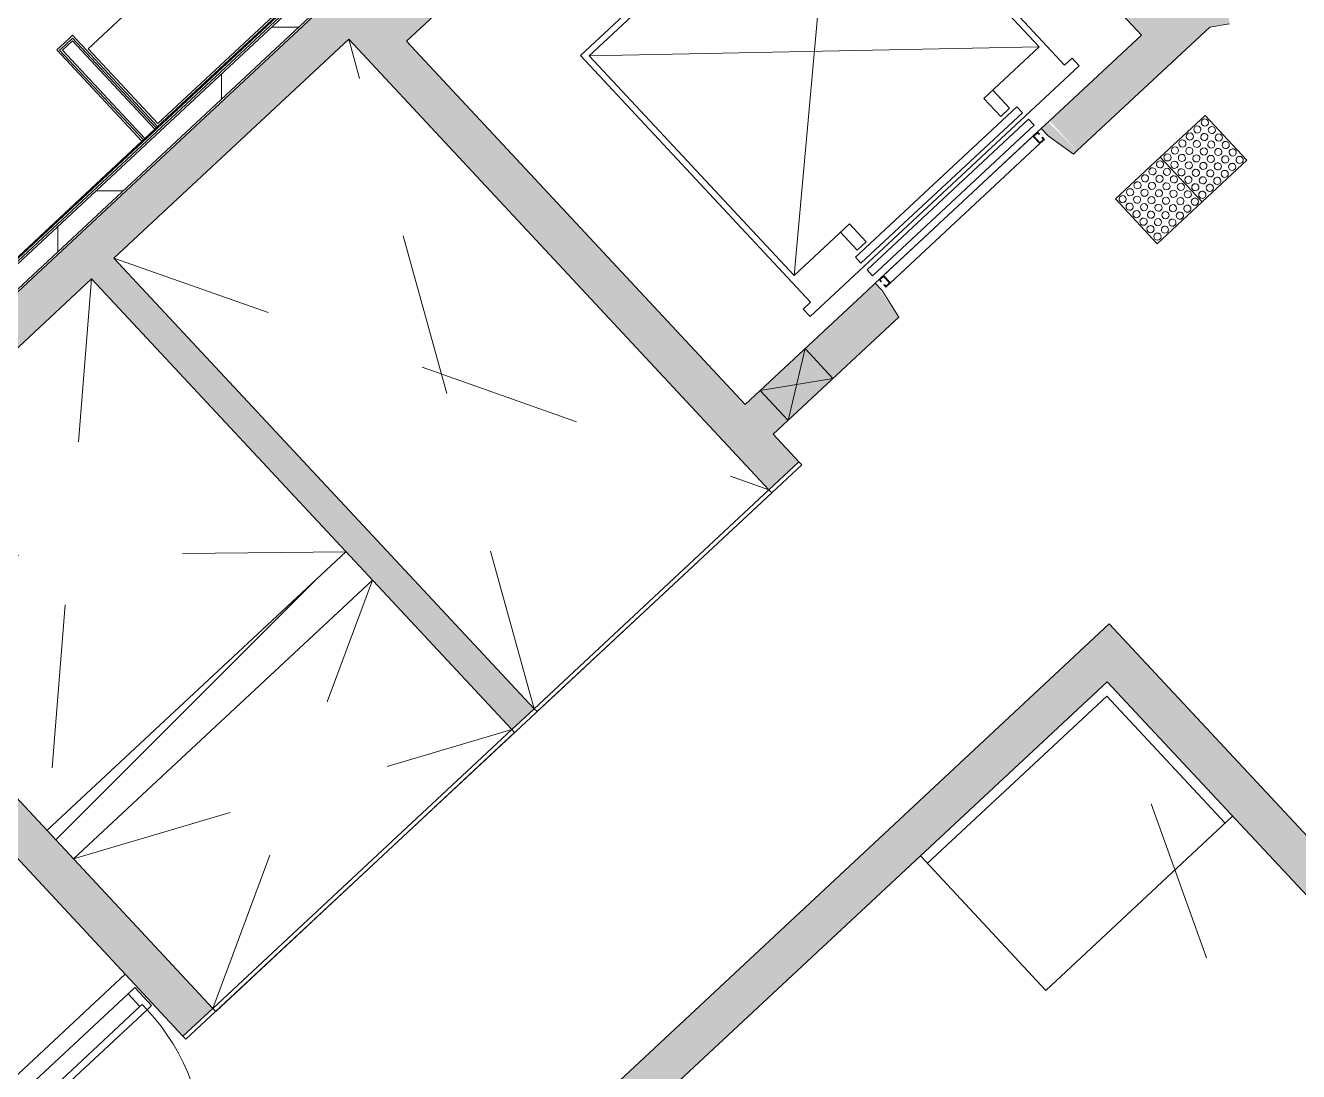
# Model space of a CAD drawing. Header units: millimetres. Extents: x -71377 to 516042, y -145869 to 441446.
# Drawn here: x 255411 to 261640, y 216441 to 221559 of the extents above; entities that cross this region are included whole.
import ezdxf

# ---------------------------------------------------------------- set-up
doc = ezdxf.new("R2010")
doc.units = ezdxf.units.MM
doc.header["$LTSCALE"] = 1000
doc.linetypes.add('_점선_S_', pattern=[1.6, 0.8, -0.8])
doc.linetypes.add('_점선_XS_', pattern=[1.15, 0.6, -0.55])
for name, color, linetype, lineweight in [('_ A-furn _', 6, 'Continuous', 5), ('A-door', 4, 'Continuous', 5), ('A-door-hdln', 8, 'Continuous', 5), ('A-ele-8', 8, 'Continuous', 5), ('A-fnsh', 5, 'Continuous', 5), ('A-fnsh-4', 4, 'Continuous', 5), ('A-furn', 6, 'Continuous', 5), ('A-furn-hdln', 8, '_점선_XS_', 5), ('A-hat', 251, 'Continuous', 5), ('A-insu', 251, 'Continuous', 5), ('A-strs', 7, 'Continuous', 5), ('A_bwall', 3, 'Continuous', 5), ('A_cwall', 2, 'Continuous', 5), ('A_fnsh-4', 4, 'Continuous', 5), ('AA_오픈', 8, '_점선_S_', 5), ('AA_점형블럭', 8, 'Continuous', 5), ('elev', 4, 'Continuous', 5)]:
    doc.layers.add(name, color=color, linetype=linetype, lineweight=lineweight)

# ---------------------------------------------------------------- blocks, each defined once
blk = doc.blocks.new('3D_수납가구 - 실선_ 대각선X-2428848-지반층 배치도')
at = {"layer": '_ A-furn _'}
for p, q in [((0, 1050), (500, 1050)), ((0, 0), (0, 1050)), ((500, 1050), (500, 0)), ((500, 0), (0, 0))]:
    blk.add_line(p, q, dxfattribs=at)
blk = doc.blocks.new('대장2_84A_1층_rvt-4-지반층 배치도')
at = {"layer": 'A-fnsh'}
for p, q in [((-6897.5, -46238.1), (-6118.6, -45511.8)), ((-7327.4, -45804.9), (-7313.5, -45792)), ((-7390.3, -45863.6), (-7376.4, -45850.6)), ((-9618.1, -48775.1), (-6974.3, -46309.7))]:
    blk.add_line(p, q, dxfattribs=at)
at = {"layer": 'A-fnsh-4'}
for p, q in [((-7320.9, -45811.9), (-7369.9, -45857.6)), ((-7314, -45805.4), (-7320.9, -45811.9)), ((-7314, -45805.4), (-6904.4, -46244.6)), ((-7369.9, -45857.6), (-7376.9, -45864.1)), ((-7376.9, -45864.1), (-6967.3, -46303.2))]:
    blk.add_line(p, q, dxfattribs=at)
at = {"layer": 'A-insu'}
blk.add_line((-6960.4, -46296.8), (-6911.4, -46251.1), dxfattribs=at)
at = {"layer": 'A_fnsh-4'}
for p, q in [((-7327.4, -45804.9), (-7376.4, -45850.6)), ((-7314.5, -45818.8), (-7363.5, -45864.5)), ((-7320.5, -45798.5), (-7327.4, -45804.9)), ((-7313.5, -45792), (-7320.5, -45798.5)), ((-7314.5, -45818.8), (-6911.4, -46251.1)), ((-6897.5, -46238.1), (-7313.5, -45792)), ((-7383.4, -45857.1), (-7390.3, -45863.6)), ((-7390.3, -45863.6), (-6974.3, -46309.7)), ((-7376.4, -45850.6), (-7383.4, -45857.1)), ((-7363.5, -45864.5), (-6960.4, -46296.8)), ((-6911.4, -46251.1), (-6904.4, -46244.6)), ((-6904.4, -46244.6), (-6897.5, -46238.1)), ((-6974.3, -46309.7), (-6967.3, -46303.2)), ((-6967.3, -46303.2), (-6960.4, -46296.8))]:
    blk.add_line(p, q, dxfattribs=at)
at = {"layer": 'A-furn', "rotation": 133.0000012484756}
blk.add_blockref('3D_수납가구 - 실선_ 대각선X-2428848-지반층 배치도', (-6129.1, -45507.9), dxfattribs=at)
blk = doc.blocks.new('EV_15인승 - EV_15인승_1060x2100-6900319-지반층 배치도')
at = {"layer": 'A-furn-hdln'}
for p, q in [((1150, 100), (1150, -100)), ((1450, 100), (1450, -100))]:
    blk.add_line(p, q, dxfattribs=at)
at = {"layer": 'elev'}
for p, q in [((1450, 100), (1150, -100)), ((1450, -100), (1150, 100)), ((-405, -65), (-405, -50)), ((-405, -50), (-375, -50)), ((-378, -53), (-402, -53)), ((-402, -53), (-402, -65)), ((-378, -97), (-378, -53)), ((-375, -50), (625, -50)), ((-375, -50), (-375, -100)), ((625, -50), (655, -50)), ((625, -50), (625, -100)), ((652, -53), (628, -53)), ((628, -53), (628, -97)), ((652, -65), (652, -53)), ((655, -50), (655, -65)), ((-402, -65), (-405, -65)), ((-405, -100), (-405, -85)), ((-405, -85), (-402, -85)), ((-375, -100), (-405, -100)), ((-402, -85), (-402, -97)), ((-402, -97), (-378, -97)), ((-375, -100), (625, -100)), ((655, -100), (625, -100)), ((628, -97), (652, -97)), ((655, -65), (652, -65)), ((652, -97), (652, -85)), ((652, -85), (655, -85)), ((655, -85), (655, -100)), ((665, -135), (-415, -135)), ((-415, -135), (-415, -175)), ((-415, -175), (665, -175)), ((665, -175), (665, -135)), ((1025, -198), (-775, -198)), ((-775, -198), (-775, -248)), ((-775, -248), (-725, -248)), ((-725, -248), (-725, -1898)), ((665, -219), (-415, -219)), ((-415, -219), (-415, -259)), ((665, -259), (665, -219)), ((975, -1898), (975, -248)), ((975, -248), (1025, -248)), ((1025, -248), (1025, -198)), ((-415, -259), (665, -259)), ((-325, -278), (-385, -278)), ((-385, -278), (-385, -398)), ((-325, -398), (-325, -278)), ((635, -278), (575, -278)), ((575, -278), (575, -398)), ((635, -398), (635, -278)), ((-695, -1868), (-695, -398)), ((-695, -398), (-325, -398)), ((945, -398), (-695, -1868)), ((-695, -398), (945, -1868)), ((575, -398), (945, -398)), ((945, -398), (945, -1868)), ((-1100, -720), (-950, -720)), ((-950, -1580), (-1100, -720)), ((-1100, -1580), (-950, -720)), ((-1100, -1580), (-1100, -720)), ((-950, -720), (-950, -1580)), ((-950, -1580), (-1100, -1580)), ((945, -1868), (-695, -1868)), ((-725, -1898), (975, -1898))]:
    blk.add_line(p, q, dxfattribs=at)
blk = doc.blocks.new('외여닫이문 - __A_FSD_11x21_씰FL_20_원형__계단실-7570922-지반층 배치도')
at = {"layer": 'A-door'}
for p, q in [((485, 100), (485, 1140)), ((485, 1140), (520, 1140)), ((520, 100), (520, 1140)), ((-520, 100), (-550, 100)), ((-550, 100), (-550, -20)), ((-520, 65), (-520, 100)), ((-505, 65), (-520, 65)), ((-505, -20), (-505, 65)), ((485, 100), (520, 100)), ((520, 65), (505, 65)), ((505, 65), (505, -20)), ((520, 100), (520, 65)), ((550, 100), (520, 100)), ((550, -20), (550, 100)), ((-550, -20), (-505, -20)), ((505, -20), (550, -20))]:
    blk.add_line(p, q, dxfattribs=at)
at = {"layer": 'A-door-hdln'}
for p, q in [((520, 100), (-520, 100)), ((505, 65), (-505, 65)), ((505, -20), (-505, -20))]:
    blk.add_line(p, q, dxfattribs=at)
blk.add_arc((520, 100), 1040, 90, 180, dxfattribs=at)
blk = doc.blocks.new('점자블럭_원형_개수_ - 점자블럭_원형_개수_-4199367-지반층 배치도')
at = {"layer": 'AA_점형블럭'}
for p, q in [((300, 300), (0, 300)), ((0, 300), (0, 0)), ((300, 0), (300, 300)), ((600, 300), (300, 300)), ((300, 300), (300, 0)), ((600, 0), (600, 300)), ((0, 0), (300, 0)), ((300, 0), (600, 0))]:
    blk.add_line(p, q, dxfattribs=at)
for centre, start, end in [((25, 275), 360, 180), ((25, 275), 45, 180), ((25, 275), 360, 180), ((25, 275), 45, 180), ((25, 275), 180, 360), ((25, 275), 180, 225), ((25, 275), 180, 360), ((25, 275), 180, 225), ((25, 275), 255, 330), ((25, 275), 255, 330), ((75, 275), 0, 180), ((75, 275), 0, 180), ((75, 275), 0, 180), ((75, 275), 0, 180), ((75, 275), 180, 360), ((75, 275), 180, 360), ((75, 275), 180, 360), ((75, 275), 180, 360), ((125, 275), 0, 180), ((125, 275), 0, 180), ((125, 275), 360, 180), ((125, 275), 0, 180), ((125, 275), 180, 360), ((125, 275), 180, 360), ((125, 275), 180, 360), ((125, 275), 180, 360), ((175, 275), 360, 180), ((175, 275), 0, 180), ((175, 275), 360, 180), ((175, 275), 0, 180), ((175, 275), 180, 360), ((175, 275), 180, 360), ((175, 275), 180, 360), ((175, 275), 180, 360), ((225, 275), 360, 180), ((225, 275), 0, 180), ((225, 275), 360, 180), ((225, 275), 0, 180), ((225, 275), 180, 360), ((225, 275), 180, 360), ((225, 275), 180, 360), ((225, 275), 180, 360), ((275, 275), 0, 180), ((275, 275), 0, 180), ((275, 275), 360, 180), ((275, 275), 0, 180), ((275, 275), 180, 360), ((275, 275), 180, 360), ((275, 275), 180, 360), ((275, 275), 180, 360), ((325, 275), 360, 180), ((325, 275), 0, 180), ((325, 275), 0, 180), ((325, 275), 0, 180), ((325, 275), 180, 360), ((325, 275), 180, 360), ((325, 275), 180, 360), ((325, 275), 180, 360), ((375, 275), 0, 180), ((375, 275), 0, 180), ((375, 275), 0, 180), ((375, 275), 0, 180), ((375, 275), 180, 360), ((375, 275), 180, 360), ((375, 275), 180, 360), ((375, 275), 180, 360), ((425, 275), 0, 180), ((425, 275), 0, 180), ((425, 275), 360, 180), ((425, 275), 0, 180), ((425, 275), 180, 360), ((425, 275), 180, 360), ((425, 275), 180, 360), ((425, 275), 180, 360), ((475, 275), 0, 180), ((475, 275), 0, 180), ((475, 275), 360, 180), ((475, 275), 360, 180), ((475, 275), 180, 360), ((475, 275), 180, 360), ((475, 275), 180, 360), ((475, 275), 180, 360), ((525, 275), 0, 180), ((525, 275), 0, 180), ((525, 275), 360, 180), ((525, 275), 0, 180), ((525, 275), 180, 360), ((525, 275), 180, 360), ((525, 275), 180, 360), ((525, 275), 180, 360), ((575, 275), 0, 180), ((575, 275), 0, 180), ((575, 275), 360, 180), ((575, 275), 0, 180), ((575, 275), 180, 360), ((575, 275), 180, 360), ((575, 275), 180, 360), ((575, 275), 180, 360), ((25, 225), 360, 180), ((25, 225), 45, 180), ((25, 225), 0, 180), ((25, 225), 45, 180), ((25, 225), 180, 360), ((25, 225), 180, 225), ((25, 225), 180, 360), ((25, 225), 180, 225), ((25, 175), 360, 180), ((25, 175), 45, 180), ((25, 175), 360, 180), ((25, 175), 45, 180), ((25, 225), 255, 330), ((25, 225), 255, 330), ((75, 225), 0, 180), ((75, 225), 0, 180), ((75, 225), 0, 180), ((75, 225), 0, 180), ((75, 225), 180, 360), ((75, 225), 180, 360), ((75, 225), 180, 360), ((75, 225), 180, 360), ((75, 175), 0, 180), ((75, 175), 0, 180), ((75, 175), 0, 180), ((75, 175), 0, 180), ((125, 225), 360, 180), ((125, 225), 0, 180), ((125, 225), 360, 180), ((125, 225), 0, 180), ((125, 225), 180, 360), ((125, 225), 180, 360), ((125, 225), 180, 360), ((125, 225), 180, 360), ((125, 175), 360, 180), ((125, 175), 0, 180), ((125, 175), 360, 180), ((125, 175), 0, 180), ((175, 225), 360, 180), ((175, 225), 0, 180), ((175, 225), 360, 180), ((175, 225), 0, 180), ((175, 225), 180, 360), ((175, 225), 180, 360), ((175, 225), 180, 360), ((175, 225), 180, 360), ((175, 175), 360, 180), ((175, 175), 0, 180), ((175, 175), 360, 180), ((175, 175), 0, 180), ((225, 225), 0, 180), ((225, 225), 0, 180), ((225, 225), 360, 180), ((225, 225), 0, 180), ((225, 225), 180, 360), ((225, 225), 180, 360), ((225, 225), 180, 360), ((225, 225), 180, 360), ((225, 175), 360, 180), ((225, 175), 0, 180), ((225, 175), 360, 180), ((225, 175), 0, 180), ((275, 225), 360, 180), ((275, 225), 0, 180), ((275, 225), 360, 180), ((275, 225), 0, 180), ((275, 225), 180, 360), ((275, 225), 180, 360), ((275, 225), 180, 360), ((275, 225), 180, 360), ((275, 175), 360, 180), ((275, 175), 0, 180), ((275, 175), 0, 180), ((275, 175), 0, 180), ((325, 225), 360, 180), ((325, 225), 0, 180), ((325, 225), 360, 180), ((325, 225), 0, 180), ((325, 225), 180, 360), ((325, 225), 180, 360), ((325, 225), 180, 360), ((325, 225), 180, 360), ((325, 175), 0, 180), ((325, 175), 0, 180), ((325, 175), 0, 180), ((325, 175), 0, 180), ((375, 225), 360, 180), ((375, 225), 0, 180), ((375, 225), 0, 180), ((375, 225), 0, 180), ((375, 225), 180, 360), ((375, 225), 180, 360), ((375, 225), 180, 360), ((375, 225), 180, 360), ((375, 175), 0, 180), ((375, 175), 0, 180), ((375, 175), 0, 180), ((375, 175), 0, 180), ((425, 225), 0, 180), ((425, 225), 0, 180), ((425, 225), 0, 180), ((425, 225), 0, 180), ((425, 225), 180, 360), ((425, 225), 180, 360), ((425, 225), 180, 360), ((425, 225), 180, 360), ((425, 175), 0, 180), ((425, 175), 0, 180), ((425, 175), 360, 180), ((425, 175), 0, 180), ((475, 225), 360, 180), ((475, 225), 0, 180), ((475, 225), 0, 180), ((475, 225), 0, 180), ((475, 225), 180, 360), ((475, 225), 180, 360), ((475, 225), 180, 360), ((475, 225), 180, 360), ((475, 175), 0, 180), ((475, 175), 0, 180), ((475, 175), 360, 180), ((475, 175), 0, 180), ((525, 225), 360, 180), ((525, 225), 0, 180), ((525, 225), 360, 180), ((525, 225), 0, 180), ((525, 225), 180, 360), ((525, 225), 180, 360), ((525, 225), 180, 360), ((525, 225), 180, 360), ((525, 175), 360, 180), ((525, 175), 0, 180), ((525, 175), 0, 180), ((525, 175), 0, 180), ((575, 225), 360, 180), ((575, 225), 0, 180), ((575, 225), 0, 180), ((575, 225), 0, 180), ((575, 225), 180, 360), ((575, 225), 180, 360), ((575, 225), 180, 360), ((575, 225), 180, 360), ((575, 175), 360, 180), ((575, 175), 0, 180), ((575, 175), 0, 180), ((575, 175), 0, 180), ((25, 175), 180, 360), ((25, 175), 180, 225), ((25, 175), 180, 360), ((25, 175), 180, 225), ((25, 125), 360, 180), ((25, 125), 0, 180), ((25, 125), 360, 180), ((25, 125), 0, 180), ((25, 125), 180, 360), ((25, 125), 180, 240), ((25, 125), 180, 360), ((25, 125), 180, 240), ((25, 175), 255, 330), ((25, 175), 255, 330), ((75, 175), 180, 360), ((75, 175), 180, 360), ((75, 175), 180, 360), ((75, 175), 180, 360), ((75, 125), 360, 180), ((75, 125), 0, 180), ((75, 125), 0, 180), ((75, 125), 0, 180), ((75, 125), 180, 360), ((75, 125), 180, 360), ((75, 125), 180, 360), ((75, 125), 180, 360), ((125, 175), 180, 360), ((125, 175), 180, 360), ((125, 175), 180, 360), ((125, 175), 180, 360), ((125, 125), 360, 180), ((125, 125), 0, 180), ((125, 125), 360, 180), ((125, 125), 0, 180), ((125, 125), 180, 360), ((125, 125), 180, 360), ((125, 125), 180, 360), ((125, 125), 180, 360), ((175, 175), 180, 360), ((175, 175), 180, 360), ((175, 175), 180, 360), ((175, 175), 180, 360), ((175, 125), 360, 180), ((175, 125), 0, 180), ((175, 125), 360, 180), ((175, 125), 0, 180), ((175, 125), 180, 360), ((175, 125), 180, 360), ((175, 125), 180, 360), ((175, 125), 180, 360), ((225, 175), 180, 360), ((225, 175), 180, 360), ((225, 175), 180, 360), ((225, 175), 180, 360), ((225, 125), 360, 180), ((225, 125), 0, 180), ((225, 125), 360, 180), ((225, 125), 0, 180), ((225, 125), 180, 360), ((225, 125), 180, 360), ((225, 125), 180, 360), ((225, 125), 180, 360), ((275, 175), 180, 360), ((275, 175), 180, 360), ((275, 175), 180, 360), ((275, 175), 180, 360), ((275, 125), 0, 180), ((275, 125), 0, 180), ((275, 125), 360, 180), ((275, 125), 0, 180), ((275, 125), 180, 360), ((275, 125), 180, 360), ((275, 125), 180, 360), ((275, 125), 180, 360), ((325, 175), 180, 360), ((325, 175), 180, 360), ((325, 175), 180, 360), ((325, 175), 180, 360), ((325, 125), 0, 180), ((325, 125), 15, 180), ((325, 125), 360, 180), ((325, 125), 15, 180), ((325, 125), 180, 360), ((325, 125), 180, 270), ((325, 125), 180, 360), ((325, 125), 180, 270), ((375, 175), 180, 360), ((375, 175), 180, 360), ((375, 175), 180, 360), ((375, 175), 180, 360), ((375, 125), 0, 180), ((375, 125), 15, 180), ((375, 125), 360, 180), ((375, 125), 15, 180), ((375, 125), 180, 360), ((375, 125), 180, 270), ((375, 125), 180, 360), ((375, 125), 180, 270), ((425, 175), 180, 360), ((425, 175), 180, 360), ((425, 175), 180, 360), ((425, 175), 180, 360), ((425, 125), 0, 180), ((425, 125), 15, 180), ((425, 125), 0, 180), ((425, 125), 15, 180), ((425, 125), 180, 360), ((425, 125), 180, 270), ((425, 125), 180, 360), ((425, 125), 180, 270), ((475, 175), 180, 360), ((475, 175), 180, 360), ((475, 175), 180, 360), ((475, 175), 180, 360), ((475, 125), 360, 180), ((475, 125), 15, 180), ((475, 125), 360, 180), ((475, 125), 15, 180), ((475, 125), 180, 360), ((475, 125), 180, 270), ((475, 125), 180, 360), ((475, 125), 180, 270), ((525, 175), 180, 360), ((525, 175), 180, 360), ((525, 175), 180, 360), ((525, 175), 180, 360), ((525, 125), 0, 180), ((525, 125), 15, 180), ((525, 125), 0, 180), ((525, 125), 15, 180), ((525, 125), 180, 360), ((525, 125), 180, 270), ((525, 125), 180, 360), ((525, 125), 180, 270), ((575, 175), 180, 360), ((575, 175), 180, 360), ((575, 175), 180, 360), ((575, 175), 180, 360), ((575, 125), 0, 180), ((575, 125), 15, 180), ((575, 125), 360, 180), ((575, 125), 15, 180), ((575, 125), 180, 360), ((575, 125), 180, 270), ((575, 125), 180, 360), ((575, 125), 180, 270), ((25, 75), 360, 180), ((25, 75), 0, 180), ((25, 75), 360, 180), ((25, 75), 0, 180), ((25, 75), 180, 360), ((25, 75), 180, 345), ((25, 75), 180, 360), ((25, 75), 180, 345), ((25, 125), 270, 345), ((25, 125), 270, 345), ((75, 75), 360, 180), ((75, 75), 0, 180), ((75, 75), 360, 180), ((75, 75), 0, 180), ((75, 75), 180, 360), ((75, 75), 180, 360), ((75, 75), 180, 360), ((75, 75), 180, 360), ((125, 75), 360, 180), ((125, 75), 0, 180), ((125, 75), 360, 180), ((125, 75), 0, 180), ((125, 75), 180, 360), ((125, 75), 180, 360), ((125, 75), 180, 360), ((125, 75), 180, 360), ((175, 75), 360, 180), ((175, 75), 0, 180), ((175, 75), 360, 180), ((175, 75), 0, 180), ((175, 75), 180, 360), ((175, 75), 180, 360), ((175, 75), 180, 360), ((175, 75), 180, 360), ((225, 75), 0, 180), ((225, 75), 0, 180), ((225, 75), 360, 180), ((225, 75), 0, 180), ((225, 75), 180, 360), ((225, 75), 180, 360), ((225, 75), 180, 360), ((225, 75), 180, 360), ((275, 75), 0, 180), ((275, 75), 0, 180), ((275, 75), 360, 180), ((275, 75), 0, 180), ((275, 75), 180, 360), ((275, 75), 180, 360), ((275, 75), 180, 360), ((275, 75), 180, 360), ((325, 75), 360, 180), ((325, 75), 15, 180), ((325, 75), 0, 180), ((325, 75), 15, 180), ((325, 75), 180, 360), ((325, 75), 180, 270), ((325, 75), 180, 360), ((325, 75), 180, 270), ((325, 125), 300, 330), ((325, 125), 300, 330), ((325, 75), 300, 330), ((325, 75), 300, 330), ((375, 75), 360, 180), ((375, 75), 15, 180), ((375, 75), 360, 180), ((375, 75), 15, 180), ((375, 75), 180, 360), ((375, 75), 180, 270), ((375, 75), 180, 360), ((375, 75), 180, 270), ((375, 125), 300, 330), ((375, 125), 300, 330), ((375, 75), 300, 330), ((375, 75), 300, 330), ((425, 75), 0, 180), ((425, 75), 15, 180), ((425, 75), 0, 180), ((425, 75), 15, 180), ((425, 75), 180, 360), ((425, 75), 180, 270), ((425, 75), 180, 360), ((425, 75), 180, 270), ((425, 125), 300, 330), ((425, 125), 300, 330), ((425, 75), 300, 330), ((425, 75), 300, 330), ((475, 75), 0, 180), ((475, 75), 15, 180), ((475, 75), 360, 180), ((475, 75), 15, 180), ((475, 75), 180, 360), ((475, 75), 180, 270), ((475, 75), 180, 360), ((475, 75), 180, 270), ((475, 125), 300, 330), ((475, 125), 300, 330), ((475, 75), 300, 330), ((475, 75), 300, 330), ((525, 75), 0, 180), ((525, 75), 15, 180), ((525, 75), 0, 180), ((525, 75), 15, 180), ((525, 75), 180, 360), ((525, 75), 180, 270), ((525, 75), 180, 360), ((525, 75), 180, 270), ((525, 125), 300, 330), ((525, 125), 300, 330), ((525, 75), 300, 330), ((525, 75), 300, 330), ((575, 75), 0, 180), ((575, 75), 15, 180), ((575, 75), 0, 180), ((575, 75), 15, 180), ((575, 75), 180, 360), ((575, 75), 180, 270), ((575, 75), 180, 360), ((575, 75), 180, 270), ((575, 125), 300, 330), ((575, 125), 300, 330), ((575, 75), 300, 330), ((575, 75), 300, 330), ((25, 25), 360, 180), ((25, 25), 0, 180), ((25, 25), 360, 180), ((25, 25), 0, 180), ((25, 25), 180, 360), ((25, 25), 180, 360), ((25, 25), 180, 360), ((25, 25), 180, 360), ((75, 25), 360, 180), ((75, 25), 0, 180), ((75, 25), 0, 180), ((75, 25), 0, 180), ((75, 25), 180, 360), ((75, 25), 180, 360), ((75, 25), 180, 360), ((75, 25), 180, 360), ((125, 25), 360, 180), ((125, 25), 0, 180), ((125, 25), 360, 180), ((125, 25), 0, 180), ((125, 25), 180, 360), ((125, 25), 180, 360), ((125, 25), 180, 360), ((125, 25), 180, 360), ((175, 25), 360, 180), ((175, 25), 360, 180), ((175, 25), 180, 360), ((175, 25), 180, 360), ((175, 25), 120, 150), ((175, 25), 120, 150), ((175, 25), 210, 360), ((175, 25), 210, 360), ((175, 25), 0, 60), ((175, 25), 0, 60), ((225, 25), 360, 180), ((225, 25), 360, 180), ((225, 25), 180, 360), ((225, 25), 180, 360), ((225, 25), 120, 150), ((225, 25), 120, 150), ((225, 25), 210, 360), ((225, 25), 210, 360), ((225, 25), 0, 60), ((225, 25), 0, 60), ((275, 25), 0, 180), ((275, 25), 0, 180), ((275, 25), 180, 360), ((275, 25), 180, 360), ((275, 25), 120, 150), ((275, 25), 120, 150), ((275, 25), 210, 360), ((275, 25), 210, 360), ((275, 25), 0, 60), ((275, 25), 0, 60), ((325, 25), 360, 180), ((325, 25), 15, 180), ((325, 25), 360, 180), ((325, 25), 15, 180), ((325, 25), 180, 360), ((325, 25), 180, 270), ((325, 25), 180, 360), ((325, 25), 180, 270), ((325, 25), 300, 330), ((325, 25), 300, 330), ((375, 25), 0, 180), ((375, 25), 15, 180), ((375, 25), 0, 180), ((375, 25), 15, 180), ((375, 25), 180, 360), ((375, 25), 180, 270), ((375, 25), 180, 360), ((375, 25), 180, 270), ((375, 25), 300, 330), ((375, 25), 300, 330), ((425, 25), 0, 180), ((425, 25), 15, 180), ((425, 25), 0, 180), ((425, 25), 15, 180), ((425, 25), 180, 360), ((425, 25), 180, 270), ((425, 25), 180, 360), ((425, 25), 180, 270), ((425, 25), 300, 330), ((425, 25), 300, 330), ((475, 25), 360, 180), ((475, 25), 15, 180), ((475, 25), 360, 180), ((475, 25), 15, 180), ((475, 25), 180, 360), ((475, 25), 180, 270), ((475, 25), 180, 360), ((475, 25), 180, 270), ((475, 25), 300, 330), ((475, 25), 300, 330), ((525, 25), 360, 180), ((525, 25), 15, 180), ((525, 25), 360, 180), ((525, 25), 15, 180), ((525, 25), 180, 360), ((525, 25), 180, 270), ((525, 25), 180, 360), ((525, 25), 180, 270), ((525, 25), 300, 330), ((525, 25), 300, 330), ((575, 25), 0, 180), ((575, 25), 15, 180), ((575, 25), 0, 180), ((575, 25), 15, 180), ((575, 25), 180, 360), ((575, 25), 180, 270), ((575, 25), 180, 360), ((575, 25), 180, 270), ((575, 25), 300, 330), ((575, 25), 300, 330)]:
    blk.add_arc(centre, 17.5, start, end, dxfattribs=at)

msp = doc.modelspace()

# ---------------------------------------------------------------- hatches: boundary and pattern name
at = {"layer": 'A-hat'}
h = msp.add_hatch(dxfattribs=at)
h.set_pattern_fill('FP_13', color=256, scale=1000, style=0, pattern_type=2)
h.set_pattern_definition([(0, (165969.5, 243949.9), (0, 800), []), (90, (165969.5, 243949.9), (-800, 5e-14), [])])
h.paths.add_polyline_path([(254072.5, 219056.4), (258831.4, 223494.1), (258770, 223559.9), (254011.1, 219122.2)])
for points in [[(257275.3, 221482.4), (259359.6, 223426.1), (259223.2, 223572.4), (257138.9, 221628.7)], [(260887.2, 221494.7), (261122.1, 221536.1), (259359.6, 223426.1), (259213.4, 223289.7), (260870.6, 221512.5)], [(254215.7, 218902.8), (257138.9, 221628.7), (257002.5, 221774.9), (254079.3, 219049.1), (254166.8, 218955.2)], [(261122.1, 221536.1), (261302.5, 221568), (261267.7, 221764.9), (260959.4, 221710.6), (261108.4, 221550.7)], [(259048.8, 219287.2), (259195.1, 219423.6), (257138.9, 221628.7), (256992.6, 221492.3), (259023, 219314.9)], [(260557.3, 220946.8), (261204.9, 221550.7), (260887.2, 221494.7), (260870.6, 221512.5), (260420.9, 221093.1)], [(257790.9, 218114.2), (257900.6, 218216.5), (255844.4, 220421.5), (255734.7, 220319.2), (257695.5, 218216.5)], [(259068.9, 219558.9), (259665, 220114.8), (259528.6, 220261.1), (258932.5, 219705.2)], [(256181.9, 216613.8), (256328.2, 216750.2), (254272, 218955.2), (254215.7, 218902.8), (256057.1, 216928.1), (255967.1, 216844.2), (256057.1, 216747.7)], [(255967.1, 216844.2), (256057.1, 216928.1), (254215.7, 218902.8), (254125.7, 218818.8), (255959.8, 216852)], [(262388.1, 216542.1), (262534.3, 216678.5), (260713.4, 218631.3), (260567.1, 218494.9), (262369, 216562.6)], [(257924.4, 215757), (260703.5, 218348.6), (260567.1, 218494.9), (257788, 215903.3)]]:
    msp.add_hatch(color=256, dxfattribs=at).paths.add_polyline_path(points)
h = msp.add_hatch(color=256, dxfattribs=at)
h.paths.add_polyline_path([(259665, 220114.8), (259683.3, 220131.8), (259568.8, 220298.6), (259528.6, 220261.1), (259602.9, 220181.3)])
h.paths.add_polyline_path([(260539, 220929.8), (260557.3, 220946.8), (260414.7, 221087.4), (260380.6, 221055.6), (260420.9, 221014.6), (260515.2, 220946.8)])
h = msp.add_hatch(dxfattribs=at)
h.set_pattern_fill('FP_12', color=256, scale=1000, style=0, pattern_type=2)
h.set_pattern_definition([(45, (165969.5, 243949.9), (-353.5534, 353.5534), [])])
h.paths.add_polyline_path([(255646.2, 217481.6), (257108.9, 218845.6), (256979.3, 218984.5), (255516.6, 217620.5)])

# ---------------------------------------------------------------- linework, layer by layer
at = {"layer": 'A-ele-8'}
for p, q in [((260701.1, 218277.9), (259823.5, 217459.5)), ((261280.8, 217656.3), (260701.1, 218277.9))]:
    msp.add_line(p, q, dxfattribs=at)
at = {"layer": 'A-fnsh'}
for p, q in [((260380.6, 221055.6), (259568.8, 220298.6)), ((259208.8, 219409), (256195.6, 216599.2)), ((259195.1, 219423.6), (259208.8, 219409)), ((261317.3, 217690.4), (260403.1, 216837.9)), ((260403.1, 216837.9), (259789.4, 217496.1)), ((255898.9, 216917.3), (255079.8, 216153.5)), ((256195.6, 216599.2), (256181.9, 216613.8))]:
    msp.add_line(p, q, dxfattribs=at)
at = {"layer": 'A-insu'}
for p, q in [((258926.4, 223582.7), (253306, 218341.6)), ((258770, 223559.9), (253339.7, 218496.1))]:
    msp.add_line(p, q, dxfattribs=at)
at = {"layer": 'A-strs'}
msp.add_line((255079.8, 216153.5), (255898.9, 216917.3), dxfattribs=at)
at = {"layer": 'A_bwall'}
for p, q in [((255516.6, 217620.5), (256979.3, 218984.5)), ((257108.9, 218845.6), (255646.2, 217481.6))]:
    msp.add_line(p, q, dxfattribs=at)
at = {"layer": 'A_cwall'}
for p, q in [((257275.3, 221482.4), (259213.4, 223289.7)), ((259213.4, 223289.7), (260870.6, 221512.5)), ((257002.5, 221774.9), (253305.5, 218327.4)), ((260557.3, 220946.8), (261204.9, 221550.7)), ((261204.9, 221550.7), (261302.5, 221568)), ((256992.6, 221492.3), (255844.4, 220421.5)), ((256992.6, 221492.3), (259048.8, 219287.2)), ((258932.5, 219705.2), (257275.3, 221482.4)), ((260870.6, 221512.5), (260420.9, 221093.1)), ((260420.9, 221093.1), (260380.6, 221055.6)), ((260380.6, 221055.6), (260414.7, 221019)), ((260414.7, 221019), (260539, 220929.8)), ((260539, 220929.8), (260557.3, 220946.8)), ((257900.6, 218216.5), (255844.4, 220421.5)), ((255734.7, 220319.2), (254272, 218955.2)), ((255734.7, 220319.2), (257790.9, 218114.2)), ((259568.8, 220298.6), (259528.6, 220261.1)), ((259602.9, 220262), (259568.8, 220298.6)), ((259528.6, 220261.1), (258932.5, 219705.2)), ((259683.3, 220131.8), (259602.9, 220262)), ((259068.9, 219558.9), (259665, 220114.8)), ((259665, 220114.8), (259683.3, 220131.8)), ((259195.1, 219423.6), (259068.9, 219558.9)), ((259048.8, 219287.2), (259195.1, 219423.6)), ((256328.2, 216750.2), (254272, 218955.2)), ((254125.7, 218818.8), (256181.9, 216613.8)), ((260713.4, 218631.3), (257641.7, 215766.9)), ((262466.1, 216751.7), (260713.4, 218631.3)), ((257924.4, 215757), (260703.5, 218348.6)), ((260703.5, 218348.6), (262319.9, 216615.3)), ((257790.9, 218114.2), (257900.6, 218216.5)), ((256181.9, 216613.8), (256328.2, 216750.2))]:
    msp.add_line(p, q, dxfattribs=at)
at = {"layer": 'A_fnsh-4'}
for p, q in [((253340.7, 218524.3), (258741.7, 223560.9)), ((258748.2, 223553.9), (253347.2, 218517.4)), ((259048.8, 219287.2), (257900.6, 218216.5)), ((257914.3, 218201.9), (259062.5, 219272.6)), ((259062.5, 219272.6), (259048.8, 219287.2)), ((257900.6, 218216.5), (257914.3, 218201.9)), ((257790.9, 218114.2), (256328.2, 216750.2)), ((256341.8, 216735.6), (257804.6, 218099.6)), ((257804.6, 218099.6), (257790.9, 218114.2)), ((256328.2, 216750.2), (256341.8, 216735.6))]:
    msp.add_line(p, q, dxfattribs=at)
at = {"layer": 'AA_오픈'}
for p, q in [((257900.6, 218216.5), (256992.6, 221492.3)), ((255844.4, 220421.5), (259048.8, 219287.2)), ((255734.7, 220319.2), (255516.6, 217620.5)), ((256979.3, 218984.5), (254272, 218955.2)), ((256328.2, 216750.2), (257108.9, 218845.6)), ((263354, 210975.5), (260703.5, 218348.6)), ((255646.2, 217481.6), (257790.9, 218114.2))]:
    msp.add_line(p, q, dxfattribs=at)

# ---------------------------------------------------------------- block references
msp.add_blockref('대장2_84A_1층_rvt-4-지반층 배치도', (262955.4, 267303.1))
at = {"layer": 'A-door-hdln', "rotation": 223.0000012484741}
msp.add_blockref('외여닫이문 - __A_FSD_11x21_씰FL_20_원형__계단실-7570922-지반층 배치도', (255557.5, 216462.3), dxfattribs=at)
at = {"layer": 'AA_점형블럭', "rotation": 43.00000124847486}
msp.add_blockref('점자블럭_원형_개수_ - 점자블럭_원형_개수_-4199367-지반층 배치도', (260948.2, 220491), dxfattribs=at)
at = {"layer": 'elev', "rotation": 223.000001248476}
msp.add_blockref('EV_15인승 - EV_15인승_1060x2100-6900319-지반층 배치도', (260134.3, 220689.2), dxfattribs=at)

doc.saveas('drawing.dxf')
